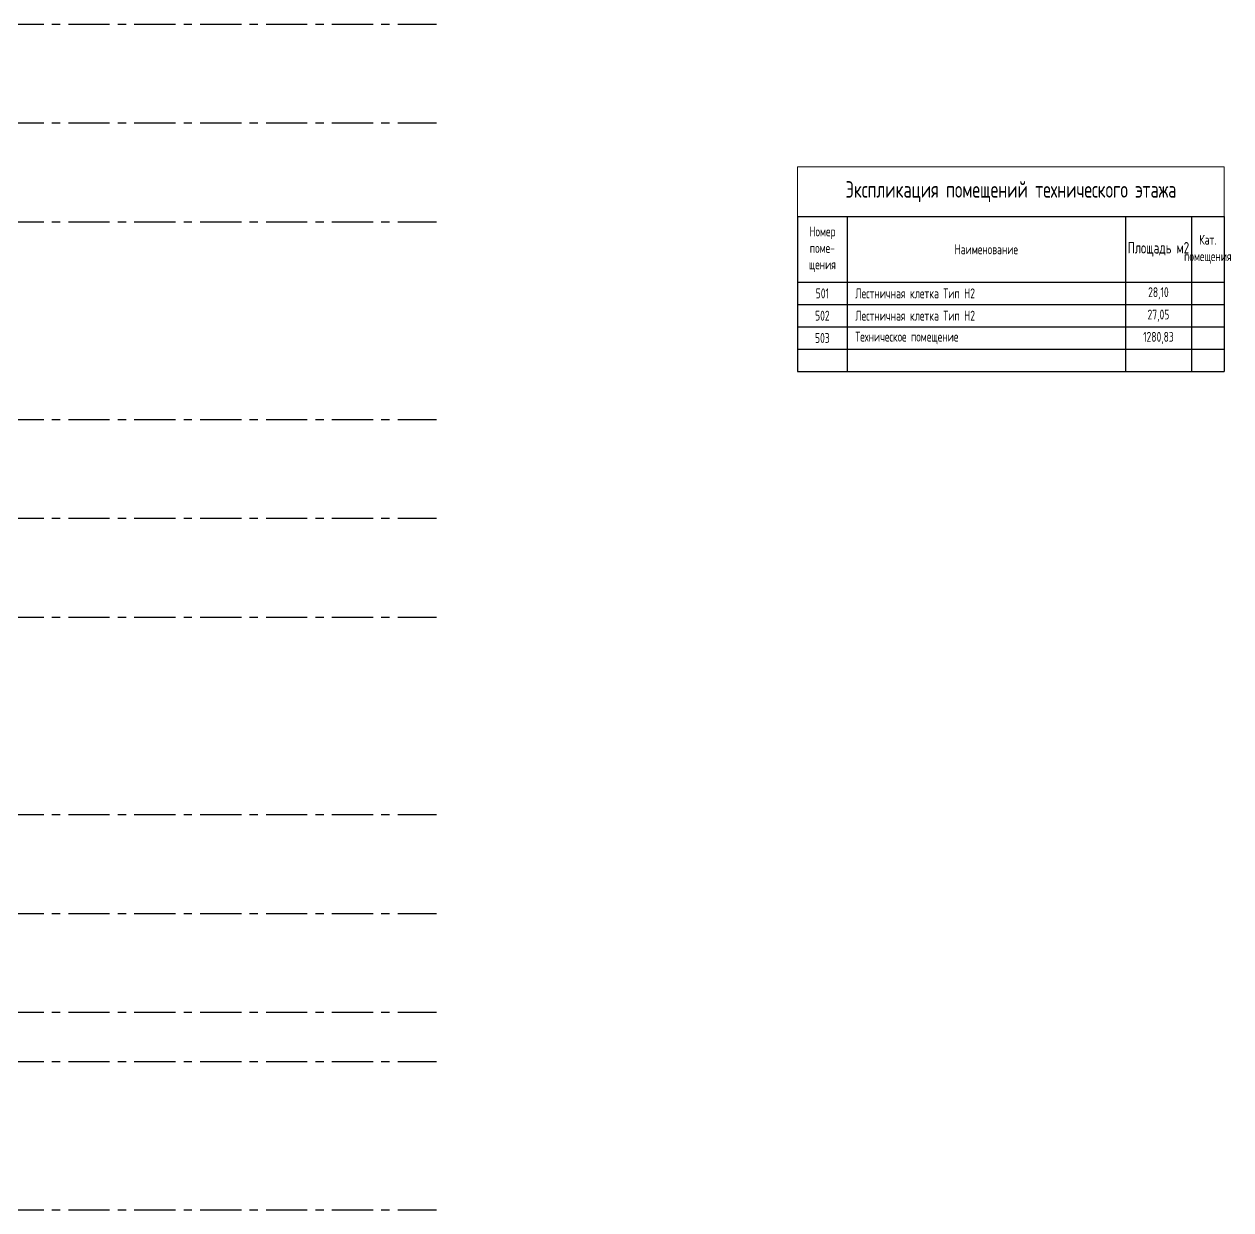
# Model space of a CAD drawing. Header units: millimetres. Extents: x -106726 to 8952771, y -150083 to 686385.
# Drawn here: x 58091 to 94734, y 519395 to 555395 of the extents above; entities that cross this region are included whole.
import ezdxf

# ---------------------------------------------------------------- set-up
doc = ezdxf.new("R2010")
doc.units = ezdxf.units.MM
doc.linetypes.add('CENTER', pattern=[2, 1.25, -0.25, 0.25, -0.25])
doc.layers.get('Defpoints').update_dxf_attribs({"color": 8})
doc.styles.add('ISOCPEUR', font='isocpeur.ttf', dxfattribs={"width": 0.7})

# ---------------------------------------------------------------- blocks, each defined once
blk = doc.blocks.new('*T797')
at = {"color": 8, "linetype": 'ByBlock', "lineweight": 30, "transparency": 16777216}
for p, q in [((0, -1500), (12955, -1500)), ((0, -1500), (0, -6208)), ((1500, -1500), (1500, -6208)), ((9955, -1500), (9955, -6208)), ((11955, -1500), (11955, -6208)), ((12955, -1500), (12955, -6208)), ((0, -3500), (12955, -3500)), ((0, -6208), (12955, -6208))]:
    blk.add_line(p, q, dxfattribs=at)
at = {"color": 8, "linetype": 'ByBlock', "lineweight": -2, "transparency": 16777216}
blk.add_line((0, -4177), (12955, -4177), dxfattribs=at)
at = {"color": 8, "linetype": 'ByBlock', "transparency": 16777216}
for p, q in [((0, -4854), (12955, -4854)), ((0, -5531), (12955, -5531))]:
    blk.add_line(p, q, dxfattribs=at)
at = {"layer": 'Defpoints', "color": 8, "linetype": 'ByBlock', "lineweight": 0, "transparency": 16777216}
for p, q in [((0, 0), (12955, 0)), ((0, 0), (0, -1500)), ((12955, 0), (12955, -1500))]:
    blk.add_line(p, q, dxfattribs=at)
at = {"color": 8, "transparency": 16777216, "style": 'ISOCPEUR'}
for s, insert, char_height, width, attachment_point in [('Экспликация помещений технического этажа', (6477, -750), 500, 12854.8, 5), ('Номер поме- щения', (750, -2500), 300, 1400, 5), ('Кат. помещения', (12455, -2500), 300, 900, 5), ('Наименование', (5727, -2500), 300, 8354.8, 5), ('Площадь м2', (10955, -2500), 350, 1900, 5), ('28,10', (10955, -3838), 300, 1500, 5), ('501', (750, -3838), 300, 1223.08, 5), ('Лестничная клетка Тип Н2', (1750, -3838), 300, 7954.8, 4), ('502', (750, -4515), 300, 1223.08, 5), ('Лестничная клетка Тип Н2', (1750, -4515), 300, 7954.8, 4), ('27,05', (10955, -4515), 300, 1500, 5), ('503', (750, -5192), 300, 1223.08, 5), ('Техническое помещение', (1750, -5192), 300, 7954.8, 4), ('1280,83', (10955, -5192), 300, 1500, 5)]:
    blk.add_mtext(s, dxfattribs=dict(at, insert=insert, char_height=char_height, width=width, attachment_point=attachment_point))

msp = doc.modelspace()

# ---------------------------------------------------------------- linework, layer by layer
at = {"linetype": 'CENTER', "ltscale": 1000}
for p, q in [((-12563.8, 555395), (70614.6, 555395)), ((-12563.8, 552395), (70614.6, 552395)), ((-12563.8, 549395), (70614.6, 549395)), ((-12563.8, 543395), (70614.6, 543395)), ((-12563.8, 540395), (70614.6, 540395)), ((-12563.8, 537395), (70614.6, 537395)), ((-12563.8, 531395), (70614.6, 531395)), ((-12563.8, 528395), (70614.6, 528395)), ((-12563.8, 525395), (70614.6, 525395)), ((-12563.8, 523895), (70614.6, 523895)), ((-12563.8, 519395), (70614.6, 519395))]:
    msp.add_line(p, q, dxfattribs=at)

# ---------------------------------------------------------------- block references
msp.add_blockref('*T797', (81579.3, 551058.7))

doc.saveas('drawing.dxf')
